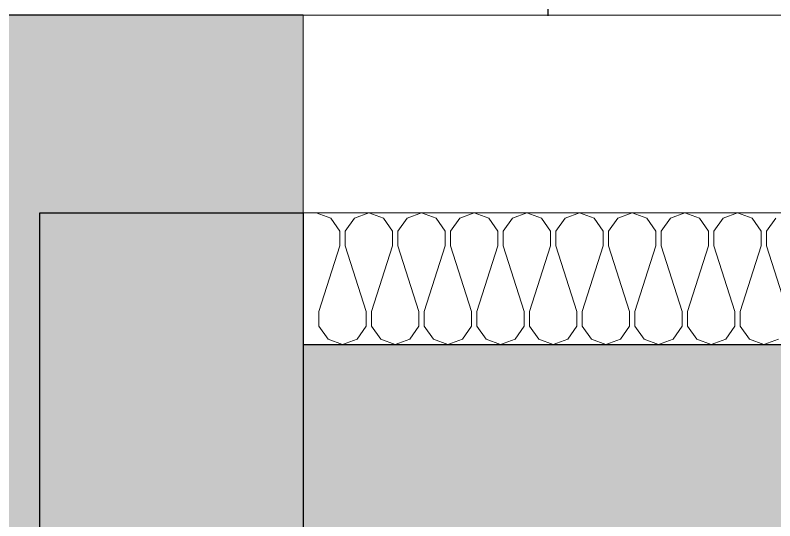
# Model space of a CAD drawing. Header units: millimetres. Extents: x 0 to 420000, y 0 to 297000.
# Drawn here: x 231494 to 232071, y 44066 to 44450 of the extents above; entities that cross this region are included whole.
import ezdxf

# ---------------------------------------------------------------- set-up
doc = ezdxf.new("R2010")
doc.units = ezdxf.units.MM
doc.linetypes.add('CEN', pattern=[62, 60, -1, 0, -1])
doc.layers.add('[0]', color=255, linetype='Continuous')
doc.layers.add('A-CONC-SOLD', color=253, linetype='CEN')
for name, color, linetype, lineweight in [('A-AXIS-LINE', 1, 'CEN', 15), ('A-CONC-LIN2', 7, 'Continuous', 25), ('A-ELEV-LIN2', 7, 'Continuous', 25), ('A-XXXX-FIN2', 6, 'Continuous', 20), ('A-XXXX-INSL2', 8, 'Continuous', 18)]:
    doc.layers.add(name, color=color, linetype=linetype, lineweight=lineweight)
doc.layers.add('A-XXXX-NPLT', color=144, linetype='Continuous', lineweight=15, plot=False)

# ---------------------------------------------------------------- blocks, each defined once
blk = doc.blocks.new('axis(211208)')
at = {"layer": 'A-AXIS-LINE', "ltscale": 1000}
blk.add_line((4631788.06, -421118.71), (4955413.06, -421118.71), dxfattribs=at)
blk = doc.blocks.new('냉동오버헤드(220321)')
at = {"layer": '[0]', "color": 4}
blk.add_line((-86, -0.46, 14.05), (-110.98, 2997.93, 14.05), dxfattribs=at)
blk = doc.blocks.new('오버헤드도어(저온2)(220321)(3F)')
at = {"xscale": -1}
blk.add_blockref('냉동오버헤드(220321)', (800, 0, -14.05), dxfattribs=at)
blk = doc.blocks.new('3층')
blk.add_blockref('오버헤드도어(저온2)(220321)(3F)', (4801323.77, -411118.71))
blk = doc.blocks.new('PS2')
at = {"layer": 'A-CONC-SOLD'}
h = blk.add_hatch(color=256, dxfattribs=at)
h.dxf.hatch_style = 1
h.paths.add_polyline_path([(1197.5, 0), (-1197.5, 0), (-1197.5, -510), (-1150.5, -460), (-1125, -245), (-1155, -230), (-1155, -150), (1155, -150), (1155, -230), (1125, -245), (1150.5, -460), (1197.5, -510)])
at = {"layer": 'A-CONC-LIN2'}
blk.add_line((-1197.5, 0), (1197.5, 0), dxfattribs=at)
blk = doc.blocks.new('PG12(저온창고)')
at = {"layer": 'A-CONC-SOLD'}
h = blk.add_hatch(color=256, dxfattribs=at)
h.dxf.hatch_style = 1
h.paths.add_polyline_path([(275, 2300), (475, 2300), (475, 1300), (275, 1300)], flags=17)
h.paths.add_polyline_path([(275, 1300), (475, 1300), (475, 0), (-375, 0), (-375, 630), (-225, 630), (-225, 1150), (5, 1150), (45, 250), (225, 250), (275, 350)])
h.paths.add_polyline_path([(-225, 2450), (475, 2450), (475, 2300), (275, 2300), (275, 1300), (275, 350), (225, 250), (45, 250), (5, 1150), (-225, 1150)])
at = {"color": 2, "ltscale": 2}
blk.add_lwpolyline([(275, 2300), (475, 2300), (475, 1300), (275, 1300)], close=True, dxfattribs=at)
at = {"layer": 'A-ELEV-LIN2'}
blk.add_lwpolyline([(475, 2450), (-225, 2450), (-225, 1150)], dxfattribs=at)
at = {"layer": 'A-XXXX-NPLT'}
blk.add_lwpolyline([(475, 0), (-375, 0), (-375, 630), (-225, 630), (-225, 2450), (475, 2450)], close=True, dxfattribs=at)
blk = doc.blocks.new('냉동층(220321)')
at = {"layer": 'A-XXXX-FIN2'}
blk.add_line((4878673.71, -401118.71), (4801923.76, -401118.71), dxfattribs=at)
at = {"layer": 'A-XXXX-INSL2'}
blk.add_line((4878773.71, -401268.71), (4802023.76, -401268.71), dxfattribs=at)
for points in [[(4802382.71, -401272.71), (4802375.71, -401282.71), (4802375.71, -401293.71), (4802391.71, -401343.71)], [(4802384.71, -401364.71), (4802373.71, -401368.71), (4802362.71, -401364.71), (4802355.71, -401354.71), (4802355.71, -401343.71), (4802371.71, -401293.71), (4802371.71, -401282.71), (4802364.71, -401272.71), (4802353.71, -401268.71), (4802342.71, -401272.71), (4802335.71, -401282.71), (4802335.71, -401293.71), (4802351.71, -401343.71), (4802351.71, -401354.71), (4802344.71, -401364.71), (4802333.71, -401368.71), (4802322.71, -401364.71), (4802315.71, -401354.71), (4802315.71, -401343.71), (4802331.71, -401293.71), (4802331.71, -401282.71), (4802324.71, -401272.71), (4802313.71, -401268.71), (4802302.71, -401272.71), (4802295.71, -401282.71), (4802295.71, -401293.71), (4802311.71, -401343.71), (4802311.71, -401354.71), (4802304.71, -401364.71), (4802293.71, -401368.71), (4802282.71, -401364.71), (4802275.71, -401354.71), (4802275.71, -401343.71), (4802291.71, -401293.71), (4802291.71, -401282.71), (4802284.71, -401272.71), (4802273.71, -401268.71), (4802262.71, -401272.71), (4802255.71, -401282.71), (4802255.71, -401293.71), (4802271.71, -401343.71), (4802271.71, -401354.71), (4802264.71, -401364.71), (4802253.71, -401368.71), (4802242.71, -401364.71), (4802235.71, -401354.71), (4802235.71, -401343.71), (4802251.71, -401293.71), (4802251.71, -401282.71), (4802244.71, -401272.71), (4802233.71, -401268.71), (4802222.71, -401272.71), (4802215.71, -401282.71), (4802215.71, -401293.71), (4802231.71, -401343.71), (4802231.71, -401354.71), (4802224.71, -401364.71), (4802213.71, -401368.71), (4802202.71, -401364.71), (4802195.71, -401354.71), (4802195.71, -401343.71), (4802211.71, -401293.71), (4802211.71, -401282.71), (4802204.71, -401272.71), (4802193.71, -401268.71), (4802182.71, -401272.71), (4802175.71, -401282.71), (4802175.71, -401293.71), (4802191.71, -401343.71), (4802191.71, -401354.71), (4802184.71, -401364.71), (4802173.71, -401368.71), (4802162.71, -401364.71), (4802155.71, -401354.71), (4802155.71, -401343.71), (4802171.71, -401293.71), (4802171.71, -401282.71), (4802164.71, -401272.71), (4802153.71, -401268.71), (4802142.71, -401272.71), (4802135.71, -401282.71), (4802135.71, -401293.71), (4802151.71, -401343.71), (4802151.71, -401354.71), (4802144.71, -401364.71), (4802133.71, -401368.71), (4802122.71, -401364.71), (4802115.71, -401354.71), (4802115.71, -401343.71), (4802131.71, -401293.71), (4802131.71, -401282.71), (4802124.71, -401272.71), (4802113.71, -401268.71), (4802102.71, -401272.71), (4802095.71, -401282.71), (4802095.71, -401293.71), (4802111.71, -401343.71), (4802111.71, -401354.71), (4802104.71, -401364.71), (4802093.71, -401368.71), (4802082.71, -401364.71), (4802075.71, -401354.71), (4802075.71, -401343.71), (4802091.71, -401293.71), (4802091.71, -401282.71), (4802084.71, -401272.71), (4802073.71, -401268.71), (4802062.71, -401272.71), (4802055.71, -401282.71), (4802055.71, -401293.71), (4802071.71, -401343.71), (4802071.71, -401354.71), (4802064.71, -401364.71), (4802053.71, -401368.71), (4802042.71, -401364.71), (4802035.71, -401354.71), (4802035.71, -401343.71), (4802051.71, -401293.71), (4802051.71, -401282.71), (4802044.71, -401272.71), (4802033.71, -401268.71)]]:
    blk.add_lwpolyline(points, dxfattribs=at)
for name, p in [('PG12(저온창고)', (4801548.76, -403568.71)), ('PS2', (4803221.26, -401368.71))]:
    blk.add_blockref(name, p)

msp = doc.modelspace()

# ---------------------------------------------------------------- block references
for name, p in [('3층', (-4570311.26, 455568.71)), ('냉동층(220321)', (-4570311.26, 445568.71))]:
    msp.add_blockref(name, p)
at = {"layer": 'A-AXIS-LINE'}
msp.add_blockref('axis(211208)', (-4581588.06, 465568.71), dxfattribs=at)

doc.saveas('drawing.dxf')
